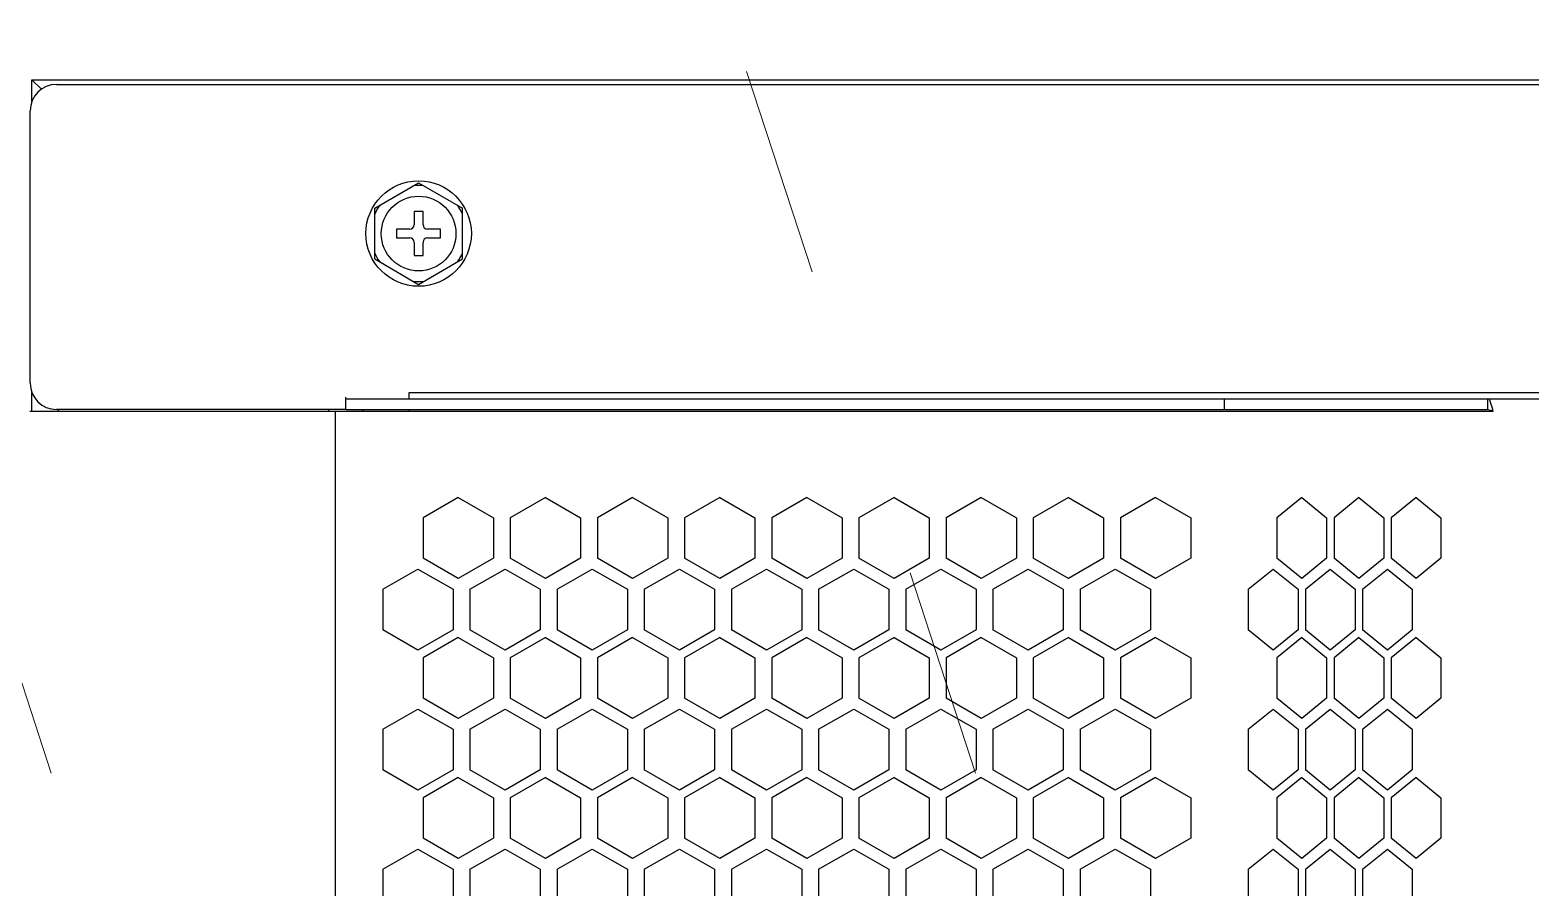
# Model space of a CAD drawing. Extents: x 61367 to 140945, y -1257 to 25588.
# Drawn here: x 91547.7 to 91718.5, y 20298.1 to 20395.8 of the extents above; entities that cross this region are included whole.
import ezdxf

# ---------------------------------------------------------------- set-up
doc = ezdxf.new("R2010")
doc.units = 0
doc.header["$MEASUREMENT"] = 0
doc.linetypes.add('ACAD_ISO03W100', pattern=[30, 12, -18])
doc.layers.get('0').update_dxf_attribs({"linetype": 'CONTINUOUS'})
for name, color, linetype in [('2401-00437-S-M6-16HWM_0', 7, 'CONTINUOUS'), ('4209-0510_0', 7, 'CONTINUOUS'), ('4215-0412-2-1_0', 7, 'CONTINUOUS'), ('YT-50-01_AF0_1_B_0', 7, 'CONTINUOUS'), ('YT-50-01_AF0_2_B_0', 7, 'CONTINUOUS')]:
    doc.layers.add(name, color=color, linetype=linetype)
doc.layers.add('THICK', color=7, linetype='CONTINUOUS', lineweight=0)

# ---------------------------------------------------------------- blocks, each defined once
blk = doc.blocks.new('ETRYRTERRTERWDDASW')
at = {"layer": 'THICK', "color": 1, "linetype": 'ACAD_ISO03W100', "ltscale": 2}
for p, q in [((214128.38, 51356.57), (213334.9, 48924.57)), ((214233.57, 51356.57), (213440.09, 48924.57))]:
    blk.add_line(p, q, dxfattribs=at)
blk = doc.blocks.new('RYHTHYT')
at = {"layer": '2401-00437-S-M6-16HWM_0', "color": 7, "linetype": 'Continuous'}
for p, q in [((-33332.49, -67567.78), (-33327.49, -67564.89)), ((-33327.49, -67564.89), (-33322.49, -67567.78)), ((-33332.49, -67573.55), (-33332.49, -67567.78)), ((-33327.99, -67568.16), (-33327.99, -67569.66)), ((-33326.99, -67568.16), (-33327.99, -67568.16)), ((-33326.99, -67569.66), (-33326.99, -67568.16)), ((-33322.49, -67573.55), (-33322.49, -67567.78)), ((-33329.99, -67570.16), (-33329.99, -67571.16)), ((-33328.49, -67570.16), (-33329.99, -67570.16)), ((-33329.99, -67571.16), (-33328.49, -67571.16)), ((-33324.99, -67570.16), (-33326.49, -67570.16)), ((-33326.49, -67571.16), (-33324.99, -67571.16)), ((-33324.99, -67571.16), (-33324.99, -67570.16)), ((-33327.99, -67571.66), (-33327.99, -67573.16)), ((-33327.99, -67573.16), (-33326.99, -67573.16)), ((-33326.99, -67573.16), (-33326.99, -67571.66)), ((-33332.49, -67573.55), (-33327.49, -67576.44)), ((-33327.49, -67576.44), (-33322.49, -67573.55))]:
    blk.add_line(p, q, dxfattribs=at)
for radius in [6, 4.25]:
    blk.add_circle((-33327.49, -67570.66), radius, dxfattribs=at)
for centre, radius, start, end in [((-33327.49, -67570.66), 5.47, 84.0076, 95.9924), ((-33327.49, -67570.66), 5.47, 144.0076, 155.9924), ((-33327.49, -67570.66), 5.47, 24.0076, 35.9924), ((-33328.49, -67569.66), 0.5, 270, 0), ((-33326.49, -67569.66), 0.5, 180, 270), ((-33328.49, -67571.66), 0.5, 0, 90), ((-33326.49, -67571.66), 0.5, 90, 180), ((-33327.49, -67570.66), 5.47, 204.0076, 215.9924), ((-33327.49, -67570.66), 5.47, 324.0076, 335.9924), ((-33327.49, -67570.66), 5.47, 264.0076, 275.9924)]:
    blk.add_arc(centre, radius, start, end, dxfattribs=at)
at = {"layer": '4209-0510_0', "color": 7, "linetype": 'Continuous'}
for p, q in [((-33328.58, -67589.48), (-33328.58, -67588.74)), ((-33328.58, -67588.74), (-32722.58, -67588.74)), ((-33328.58, -67590.88), (-33328.58, -67590.68))]:
    blk.add_line(p, q, dxfattribs=at)
at = {"layer": '4215-0412-2-1_0', "color": 7, "linetype": 'Continuous'}
for p, q in [((-33368.69, -67553.68), (-32682.63, -67553.68)), ((-33371.69, -67587.68), (-33371.69, -67556.68)), ((-33335.79, -67590.68), (-33335.79, -67589.28)), ((-33335.79, -67589.48), (-32715.53, -67589.48)), ((-33235.79, -67590.68), (-33235.79, -67589.48)), ((-33205.79, -67590.68), (-33205.79, -67589.48)), ((-33371.74, -67590.88), (-33205.21, -67590.88)), ((-33335.79, -67590.68), (-33368.69, -67590.68)), ((-33336.94, -67887.48), (-33336.94, -67590.88)), ((-33335.79, -67590.68), (-33205.79, -67590.68)), ((-33322.97, -67600.68), (-33326.98, -67602.99)), ((-33322.97, -67600.68), (-33318.97, -67602.99)), ((-33313.05, -67600.68), (-33317.06, -67602.99)), ((-33313.05, -67600.68), (-33309.05, -67602.99)), ((-33303.13, -67600.68), (-33307.14, -67602.99)), ((-33303.13, -67600.68), (-33299.13, -67602.99)), ((-33293.21, -67600.68), (-33297.22, -67602.99)), ((-33293.21, -67600.68), (-33289.21, -67602.99)), ((-33283.29, -67600.68), (-33287.3, -67602.99)), ((-33283.29, -67600.68), (-33279.29, -67602.99)), ((-33273.37, -67600.68), (-33277.38, -67602.99)), ((-33273.37, -67600.68), (-33269.37, -67602.99)), ((-33263.45, -67600.68), (-33267.46, -67602.99)), ((-33263.45, -67600.68), (-33259.45, -67602.99)), ((-33253.53, -67600.68), (-33257.54, -67602.99)), ((-33253.53, -67600.68), (-33249.53, -67602.99)), ((-33243.61, -67600.68), (-33247.62, -67602.99)), ((-33243.61, -67600.68), (-33239.61, -67602.99)), ((-33226.99, -67600.68), (-33229.82, -67602.99)), ((-33226.99, -67600.68), (-33224.16, -67602.99)), ((-33220.49, -67600.68), (-33223.31, -67602.99)), ((-33220.49, -67600.68), (-33217.66, -67602.99)), ((-33213.98, -67600.68), (-33216.81, -67602.99)), ((-33213.98, -67600.68), (-33211.15, -67602.99)), ((-33326.98, -67602.99), (-33326.98, -67607.61)), ((-33318.97, -67602.99), (-33318.97, -67607.61)), ((-33317.06, -67602.99), (-33317.06, -67607.61)), ((-33309.05, -67602.99), (-33309.05, -67607.61)), ((-33307.14, -67602.99), (-33307.14, -67607.61)), ((-33299.13, -67602.99), (-33299.13, -67607.61)), ((-33297.22, -67602.99), (-33297.22, -67607.61)), ((-33289.21, -67602.99), (-33289.21, -67607.61)), ((-33287.3, -67602.99), (-33287.3, -67607.61)), ((-33279.29, -67602.99), (-33279.29, -67607.61)), ((-33277.38, -67602.99), (-33277.38, -67607.61)), ((-33269.37, -67602.99), (-33269.37, -67607.61)), ((-33267.46, -67602.99), (-33267.46, -67607.61)), ((-33259.45, -67602.99), (-33259.45, -67607.61)), ((-33257.54, -67602.99), (-33257.54, -67607.61)), ((-33249.53, -67602.99), (-33249.53, -67607.61)), ((-33247.62, -67602.99), (-33247.62, -67607.61)), ((-33239.61, -67602.99), (-33239.61, -67607.61)), ((-33229.82, -67602.99), (-33229.82, -67607.61)), ((-33224.16, -67602.99), (-33224.16, -67607.61)), ((-33223.31, -67602.99), (-33223.31, -67607.61)), ((-33217.66, -67602.99), (-33217.66, -67607.61)), ((-33216.81, -67602.99), (-33216.81, -67607.61)), ((-33211.15, -67602.99), (-33211.15, -67607.61)), ((-33331.58, -67611.14), (-33327.57, -67608.83)), ((-33327.57, -67608.83), (-33323.57, -67611.14)), ((-33322.97, -67609.92), (-33326.98, -67607.61)), ((-33318.97, -67607.61), (-33322.97, -67609.92)), ((-33321.66, -67611.14), (-33317.65, -67608.83)), ((-33317.65, -67608.83), (-33313.65, -67611.14)), ((-33313.05, -67609.92), (-33317.06, -67607.61)), ((-33309.05, -67607.61), (-33313.05, -67609.92)), ((-33311.74, -67611.14), (-33307.73, -67608.83)), ((-33307.73, -67608.83), (-33303.73, -67611.14)), ((-33303.13, -67609.92), (-33307.14, -67607.61)), ((-33299.13, -67607.61), (-33303.13, -67609.92)), ((-33301.82, -67611.14), (-33297.81, -67608.83)), ((-33297.81, -67608.83), (-33293.81, -67611.14)), ((-33293.21, -67609.92), (-33297.22, -67607.61)), ((-33289.21, -67607.61), (-33293.21, -67609.92)), ((-33291.9, -67611.14), (-33287.89, -67608.83)), ((-33287.89, -67608.83), (-33283.89, -67611.14)), ((-33283.29, -67609.92), (-33287.3, -67607.61)), ((-33279.29, -67607.61), (-33283.29, -67609.92)), ((-33281.98, -67611.14), (-33277.97, -67608.83)), ((-33277.97, -67608.83), (-33273.97, -67611.14)), ((-33273.37, -67609.92), (-33277.38, -67607.61)), ((-33269.37, -67607.61), (-33273.37, -67609.92)), ((-33272.06, -67611.14), (-33268.05, -67608.83)), ((-33268.05, -67608.83), (-33264.05, -67611.14)), ((-33263.45, -67609.92), (-33267.46, -67607.61)), ((-33259.45, -67607.61), (-33263.45, -67609.92)), ((-33262.14, -67611.14), (-33258.13, -67608.83)), ((-33258.13, -67608.83), (-33254.13, -67611.14)), ((-33253.53, -67609.92), (-33257.54, -67607.61)), ((-33249.53, -67607.61), (-33253.53, -67609.92)), ((-33252.22, -67611.14), (-33248.21, -67608.83)), ((-33248.21, -67608.83), (-33244.21, -67611.14)), ((-33243.61, -67609.92), (-33247.62, -67607.61)), ((-33239.61, -67607.61), (-33243.61, -67609.92)), ((-33233.07, -67611.14), (-33230.24, -67608.83)), ((-33230.24, -67608.83), (-33227.41, -67611.14)), ((-33226.99, -67609.92), (-33229.82, -67607.61)), ((-33224.16, -67607.61), (-33226.99, -67609.92)), ((-33226.57, -67611.14), (-33223.74, -67608.83)), ((-33223.74, -67608.83), (-33220.91, -67611.14)), ((-33220.49, -67609.92), (-33223.31, -67607.61)), ((-33217.66, -67607.61), (-33220.49, -67609.92)), ((-33220.06, -67611.14), (-33217.23, -67608.83)), ((-33217.23, -67608.83), (-33214.4, -67611.14)), ((-33213.98, -67609.92), (-33216.81, -67607.61)), ((-33211.15, -67607.61), (-33213.98, -67609.92)), ((-33331.58, -67611.14), (-33331.58, -67615.76)), ((-33323.57, -67611.14), (-33323.57, -67615.76)), ((-33321.66, -67611.14), (-33321.66, -67615.76)), ((-33313.65, -67611.14), (-33313.65, -67615.76)), ((-33311.74, -67611.14), (-33311.74, -67615.76)), ((-33303.73, -67611.14), (-33303.73, -67615.76)), ((-33301.82, -67611.14), (-33301.82, -67615.76)), ((-33293.81, -67611.14), (-33293.81, -67615.76)), ((-33291.9, -67611.14), (-33291.9, -67615.76)), ((-33283.89, -67611.14), (-33283.89, -67615.76)), ((-33281.98, -67611.14), (-33281.98, -67615.76)), ((-33273.97, -67611.14), (-33273.97, -67615.76)), ((-33272.06, -67611.14), (-33272.06, -67615.76)), ((-33264.05, -67611.14), (-33264.05, -67615.76)), ((-33262.14, -67611.14), (-33262.14, -67615.76)), ((-33254.13, -67611.14), (-33254.13, -67615.76)), ((-33252.22, -67611.14), (-33252.22, -67615.76)), ((-33244.21, -67611.14), (-33244.21, -67615.76)), ((-33233.07, -67611.14), (-33233.07, -67615.76)), ((-33227.41, -67611.14), (-33227.41, -67615.76)), ((-33226.57, -67611.14), (-33226.57, -67615.76)), ((-33220.91, -67611.14), (-33220.91, -67615.76)), ((-33220.06, -67611.14), (-33220.06, -67615.76)), ((-33214.4, -67611.14), (-33214.4, -67615.76)), ((-33327.57, -67618.07), (-33331.58, -67615.76)), ((-33323.57, -67615.76), (-33327.57, -67618.07)), ((-33317.65, -67618.07), (-33321.66, -67615.76)), ((-33313.65, -67615.76), (-33317.65, -67618.07)), ((-33307.73, -67618.07), (-33311.74, -67615.76)), ((-33303.73, -67615.76), (-33307.73, -67618.07)), ((-33297.81, -67618.07), (-33301.82, -67615.76)), ((-33293.81, -67615.76), (-33297.81, -67618.07)), ((-33287.89, -67618.07), (-33291.9, -67615.76)), ((-33283.89, -67615.76), (-33287.89, -67618.07)), ((-33277.97, -67618.07), (-33281.98, -67615.76)), ((-33273.97, -67615.76), (-33277.97, -67618.07)), ((-33268.05, -67618.07), (-33272.06, -67615.76)), ((-33264.05, -67615.76), (-33268.05, -67618.07)), ((-33258.13, -67618.07), (-33262.14, -67615.76)), ((-33254.13, -67615.76), (-33258.13, -67618.07)), ((-33248.21, -67618.07), (-33252.22, -67615.76)), ((-33244.21, -67615.76), (-33248.21, -67618.07)), ((-33230.24, -67618.07), (-33233.07, -67615.76)), ((-33227.41, -67615.76), (-33230.24, -67618.07)), ((-33223.74, -67618.07), (-33226.57, -67615.76)), ((-33220.91, -67615.76), (-33223.74, -67618.07)), ((-33217.23, -67618.07), (-33220.06, -67615.76)), ((-33214.4, -67615.76), (-33217.23, -67618.07)), ((-33322.97, -67616.61), (-33326.98, -67618.92)), ((-33322.97, -67616.61), (-33318.97, -67618.92)), ((-33313.05, -67616.61), (-33317.06, -67618.92)), ((-33313.05, -67616.61), (-33309.05, -67618.92)), ((-33303.13, -67616.61), (-33307.14, -67618.92)), ((-33303.13, -67616.61), (-33299.13, -67618.92)), ((-33293.21, -67616.61), (-33297.22, -67618.92)), ((-33293.21, -67616.61), (-33289.21, -67618.92)), ((-33283.29, -67616.61), (-33287.3, -67618.92)), ((-33283.29, -67616.61), (-33279.29, -67618.92)), ((-33273.37, -67616.61), (-33277.38, -67618.92)), ((-33273.37, -67616.61), (-33269.37, -67618.92)), ((-33263.45, -67616.61), (-33267.46, -67618.92)), ((-33263.45, -67616.61), (-33259.45, -67618.92)), ((-33253.53, -67616.61), (-33257.54, -67618.92)), ((-33253.53, -67616.61), (-33249.53, -67618.92)), ((-33243.61, -67616.61), (-33247.62, -67618.92)), ((-33243.61, -67616.61), (-33239.61, -67618.92)), ((-33226.99, -67616.61), (-33229.82, -67618.92)), ((-33226.99, -67616.61), (-33224.16, -67618.92)), ((-33220.49, -67616.61), (-33223.31, -67618.92)), ((-33220.49, -67616.61), (-33217.66, -67618.92)), ((-33213.98, -67616.61), (-33216.81, -67618.92)), ((-33213.98, -67616.61), (-33211.15, -67618.92)), ((-33326.98, -67618.92), (-33326.98, -67623.54)), ((-33318.97, -67618.92), (-33318.97, -67623.54)), ((-33317.06, -67618.92), (-33317.06, -67623.54)), ((-33309.05, -67618.92), (-33309.05, -67623.54)), ((-33307.14, -67618.92), (-33307.14, -67623.54)), ((-33299.13, -67618.92), (-33299.13, -67623.54)), ((-33297.22, -67618.92), (-33297.22, -67623.54)), ((-33289.21, -67618.92), (-33289.21, -67623.54)), ((-33287.3, -67618.92), (-33287.3, -67623.54)), ((-33279.29, -67618.92), (-33279.29, -67623.54)), ((-33277.38, -67618.92), (-33277.38, -67623.54)), ((-33269.37, -67618.92), (-33269.37, -67623.54)), ((-33267.46, -67618.92), (-33267.46, -67623.54)), ((-33259.45, -67618.92), (-33259.45, -67623.54)), ((-33257.54, -67618.92), (-33257.54, -67623.54)), ((-33249.53, -67618.92), (-33249.53, -67623.54)), ((-33247.62, -67618.92), (-33247.62, -67623.54)), ((-33239.61, -67618.92), (-33239.61, -67623.54)), ((-33229.82, -67618.92), (-33229.82, -67623.54)), ((-33224.16, -67618.92), (-33224.16, -67623.54)), ((-33223.31, -67618.92), (-33223.31, -67623.54)), ((-33217.66, -67618.92), (-33217.66, -67623.54)), ((-33216.81, -67618.92), (-33216.81, -67623.54)), ((-33211.15, -67618.92), (-33211.15, -67623.54)), ((-33322.97, -67625.85), (-33326.98, -67623.54)), ((-33318.97, -67623.54), (-33322.97, -67625.85)), ((-33313.05, -67625.85), (-33317.06, -67623.54)), ((-33309.05, -67623.54), (-33313.05, -67625.85)), ((-33303.13, -67625.85), (-33307.14, -67623.54)), ((-33299.13, -67623.54), (-33303.13, -67625.85)), ((-33293.21, -67625.85), (-33297.22, -67623.54)), ((-33289.21, -67623.54), (-33293.21, -67625.85)), ((-33283.29, -67625.85), (-33287.3, -67623.54)), ((-33279.29, -67623.54), (-33283.29, -67625.85)), ((-33273.37, -67625.85), (-33277.38, -67623.54)), ((-33269.37, -67623.54), (-33273.37, -67625.85)), ((-33263.45, -67625.85), (-33267.46, -67623.54)), ((-33259.45, -67623.54), (-33263.45, -67625.85)), ((-33253.53, -67625.85), (-33257.54, -67623.54)), ((-33249.53, -67623.54), (-33253.53, -67625.85)), ((-33243.61, -67625.85), (-33247.62, -67623.54)), ((-33239.61, -67623.54), (-33243.61, -67625.85)), ((-33226.99, -67625.85), (-33229.82, -67623.54)), ((-33224.16, -67623.54), (-33226.99, -67625.85)), ((-33220.49, -67625.85), (-33223.31, -67623.54)), ((-33217.66, -67623.54), (-33220.49, -67625.85)), ((-33213.98, -67625.85), (-33216.81, -67623.54)), ((-33211.15, -67623.54), (-33213.98, -67625.85)), ((-33331.58, -67627.07), (-33327.57, -67624.76)), ((-33327.57, -67624.76), (-33323.57, -67627.07)), ((-33321.66, -67627.07), (-33317.65, -67624.76)), ((-33317.65, -67624.76), (-33313.65, -67627.07)), ((-33311.74, -67627.07), (-33307.73, -67624.76)), ((-33307.73, -67624.76), (-33303.73, -67627.07)), ((-33301.82, -67627.07), (-33297.81, -67624.76)), ((-33297.81, -67624.76), (-33293.81, -67627.07)), ((-33291.9, -67627.07), (-33287.89, -67624.76)), ((-33287.89, -67624.76), (-33283.89, -67627.07)), ((-33281.98, -67627.07), (-33277.97, -67624.76)), ((-33277.97, -67624.76), (-33273.97, -67627.07)), ((-33272.06, -67627.07), (-33268.05, -67624.76)), ((-33268.05, -67624.76), (-33264.05, -67627.07)), ((-33262.14, -67627.07), (-33258.13, -67624.76)), ((-33258.13, -67624.76), (-33254.13, -67627.07)), ((-33252.22, -67627.07), (-33248.21, -67624.76)), ((-33248.21, -67624.76), (-33244.21, -67627.07)), ((-33233.07, -67627.07), (-33230.24, -67624.76)), ((-33230.24, -67624.76), (-33227.41, -67627.07)), ((-33226.57, -67627.07), (-33223.74, -67624.76)), ((-33223.74, -67624.76), (-33220.91, -67627.07)), ((-33220.06, -67627.07), (-33217.23, -67624.76)), ((-33217.23, -67624.76), (-33214.4, -67627.07)), ((-33331.58, -67627.07), (-33331.58, -67631.69)), ((-33323.57, -67627.07), (-33323.57, -67631.69)), ((-33321.66, -67627.07), (-33321.66, -67631.69)), ((-33313.65, -67627.07), (-33313.65, -67631.69)), ((-33311.74, -67627.07), (-33311.74, -67631.69)), ((-33303.73, -67627.07), (-33303.73, -67631.69)), ((-33301.82, -67627.07), (-33301.82, -67631.69)), ((-33293.81, -67627.07), (-33293.81, -67631.69)), ((-33291.9, -67627.07), (-33291.9, -67631.69)), ((-33283.89, -67627.07), (-33283.89, -67631.69)), ((-33281.98, -67627.07), (-33281.98, -67631.69)), ((-33273.97, -67627.07), (-33273.97, -67631.69)), ((-33272.06, -67627.07), (-33272.06, -67631.69)), ((-33264.05, -67627.07), (-33264.05, -67631.69)), ((-33262.14, -67627.07), (-33262.14, -67631.69)), ((-33254.13, -67627.07), (-33254.13, -67631.69)), ((-33252.22, -67627.07), (-33252.22, -67631.69)), ((-33244.21, -67627.07), (-33244.21, -67631.69)), ((-33233.07, -67627.07), (-33233.07, -67631.69)), ((-33227.41, -67627.07), (-33227.41, -67631.69)), ((-33226.57, -67627.07), (-33226.57, -67631.69)), ((-33220.91, -67627.07), (-33220.91, -67631.69)), ((-33220.06, -67627.07), (-33220.06, -67631.69)), ((-33214.4, -67627.07), (-33214.4, -67631.69)), ((-33327.57, -67634), (-33331.58, -67631.69)), ((-33323.57, -67631.69), (-33327.57, -67634)), ((-33322.97, -67632.54), (-33326.98, -67634.85)), ((-33322.97, -67632.54), (-33318.97, -67634.85)), ((-33317.65, -67634), (-33321.66, -67631.69)), ((-33313.65, -67631.69), (-33317.65, -67634)), ((-33313.05, -67632.54), (-33317.06, -67634.85)), ((-33313.05, -67632.54), (-33309.05, -67634.85)), ((-33307.73, -67634), (-33311.74, -67631.69)), ((-33303.73, -67631.69), (-33307.73, -67634)), ((-33303.13, -67632.54), (-33307.14, -67634.85)), ((-33303.13, -67632.54), (-33299.13, -67634.85)), ((-33297.81, -67634), (-33301.82, -67631.69)), ((-33293.81, -67631.69), (-33297.81, -67634)), ((-33293.21, -67632.54), (-33297.22, -67634.85)), ((-33293.21, -67632.54), (-33289.21, -67634.85)), ((-33287.89, -67634), (-33291.9, -67631.69)), ((-33283.89, -67631.69), (-33287.89, -67634)), ((-33283.29, -67632.54), (-33287.3, -67634.85)), ((-33283.29, -67632.54), (-33279.29, -67634.85)), ((-33277.97, -67634), (-33281.98, -67631.69)), ((-33273.97, -67631.69), (-33277.97, -67634)), ((-33273.37, -67632.54), (-33277.38, -67634.85)), ((-33273.37, -67632.54), (-33269.37, -67634.85)), ((-33268.05, -67634), (-33272.06, -67631.69)), ((-33264.05, -67631.69), (-33268.05, -67634)), ((-33263.45, -67632.54), (-33267.46, -67634.85)), ((-33263.45, -67632.54), (-33259.45, -67634.85)), ((-33258.13, -67634), (-33262.14, -67631.69)), ((-33254.13, -67631.69), (-33258.13, -67634)), ((-33253.53, -67632.54), (-33257.54, -67634.85)), ((-33253.53, -67632.54), (-33249.53, -67634.85)), ((-33248.21, -67634), (-33252.22, -67631.69)), ((-33244.21, -67631.69), (-33248.21, -67634)), ((-33243.61, -67632.54), (-33247.62, -67634.85)), ((-33243.61, -67632.54), (-33239.61, -67634.85)), ((-33230.24, -67634), (-33233.07, -67631.69)), ((-33227.41, -67631.69), (-33230.24, -67634)), ((-33226.99, -67632.54), (-33229.82, -67634.85)), ((-33226.99, -67632.54), (-33224.16, -67634.85)), ((-33223.74, -67634), (-33226.57, -67631.69)), ((-33220.91, -67631.69), (-33223.74, -67634)), ((-33220.49, -67632.54), (-33223.31, -67634.85)), ((-33220.49, -67632.54), (-33217.66, -67634.85)), ((-33217.23, -67634), (-33220.06, -67631.69)), ((-33214.4, -67631.69), (-33217.23, -67634)), ((-33213.98, -67632.54), (-33216.81, -67634.85)), ((-33213.98, -67632.54), (-33211.15, -67634.85)), ((-33326.98, -67634.85), (-33326.98, -67639.47)), ((-33318.97, -67634.85), (-33318.97, -67639.47)), ((-33317.06, -67634.85), (-33317.06, -67639.47)), ((-33309.05, -67634.85), (-33309.05, -67639.47)), ((-33307.14, -67634.85), (-33307.14, -67639.47)), ((-33299.13, -67634.85), (-33299.13, -67639.47)), ((-33297.22, -67634.85), (-33297.22, -67639.47)), ((-33289.21, -67634.85), (-33289.21, -67639.47)), ((-33287.3, -67634.85), (-33287.3, -67639.47)), ((-33279.29, -67634.85), (-33279.29, -67639.47)), ((-33277.38, -67634.85), (-33277.38, -67639.47)), ((-33269.37, -67634.85), (-33269.37, -67639.47)), ((-33267.46, -67634.85), (-33267.46, -67639.47)), ((-33259.45, -67634.85), (-33259.45, -67639.47)), ((-33257.54, -67634.85), (-33257.54, -67639.47)), ((-33249.53, -67634.85), (-33249.53, -67639.47)), ((-33247.62, -67634.85), (-33247.62, -67639.47)), ((-33239.61, -67634.85), (-33239.61, -67639.47)), ((-33229.82, -67634.85), (-33229.82, -67639.47)), ((-33224.16, -67634.85), (-33224.16, -67639.47)), ((-33223.31, -67634.85), (-33223.31, -67639.47)), ((-33217.66, -67634.85), (-33217.66, -67639.47)), ((-33216.81, -67634.85), (-33216.81, -67639.47)), ((-33211.15, -67634.85), (-33211.15, -67639.47)), ((-33322.97, -67641.78), (-33326.98, -67639.47)), ((-33318.97, -67639.47), (-33322.97, -67641.78)), ((-33313.05, -67641.78), (-33317.06, -67639.47)), ((-33309.05, -67639.47), (-33313.05, -67641.78)), ((-33303.13, -67641.78), (-33307.14, -67639.47)), ((-33299.13, -67639.47), (-33303.13, -67641.78)), ((-33293.21, -67641.78), (-33297.22, -67639.47)), ((-33289.21, -67639.47), (-33293.21, -67641.78)), ((-33283.29, -67641.78), (-33287.3, -67639.47)), ((-33279.29, -67639.47), (-33283.29, -67641.78)), ((-33273.37, -67641.78), (-33277.38, -67639.47)), ((-33269.37, -67639.47), (-33273.37, -67641.78)), ((-33263.45, -67641.78), (-33267.46, -67639.47)), ((-33259.45, -67639.47), (-33263.45, -67641.78)), ((-33253.53, -67641.78), (-33257.54, -67639.47)), ((-33249.53, -67639.47), (-33253.53, -67641.78)), ((-33243.61, -67641.78), (-33247.62, -67639.47)), ((-33239.61, -67639.47), (-33243.61, -67641.78)), ((-33226.99, -67641.78), (-33229.82, -67639.47)), ((-33224.16, -67639.47), (-33226.99, -67641.78)), ((-33220.49, -67641.78), (-33223.31, -67639.47)), ((-33217.66, -67639.47), (-33220.49, -67641.78)), ((-33213.98, -67641.78), (-33216.81, -67639.47)), ((-33211.15, -67639.47), (-33213.98, -67641.78)), ((-33331.58, -67643), (-33327.57, -67640.69)), ((-33327.57, -67640.69), (-33323.57, -67643)), ((-33321.66, -67643), (-33317.65, -67640.69)), ((-33317.65, -67640.69), (-33313.65, -67643)), ((-33311.74, -67643), (-33307.73, -67640.69)), ((-33307.73, -67640.69), (-33303.73, -67643)), ((-33301.82, -67643), (-33297.81, -67640.69)), ((-33297.81, -67640.69), (-33293.81, -67643)), ((-33291.9, -67643), (-33287.89, -67640.69)), ((-33287.89, -67640.69), (-33283.89, -67643)), ((-33281.98, -67643), (-33277.97, -67640.69)), ((-33277.97, -67640.69), (-33273.97, -67643)), ((-33272.06, -67643), (-33268.05, -67640.69)), ((-33268.05, -67640.69), (-33264.05, -67643)), ((-33262.14, -67643), (-33258.13, -67640.69)), ((-33258.13, -67640.69), (-33254.13, -67643)), ((-33252.22, -67643), (-33248.21, -67640.69)), ((-33248.21, -67640.69), (-33244.21, -67643)), ((-33233.07, -67643), (-33230.24, -67640.69)), ((-33230.24, -67640.69), (-33227.41, -67643)), ((-33226.57, -67643), (-33223.74, -67640.69)), ((-33223.74, -67640.69), (-33220.91, -67643)), ((-33220.06, -67643), (-33217.23, -67640.69)), ((-33217.23, -67640.69), (-33214.4, -67643)), ((-33331.58, -67643), (-33331.58, -67647.62)), ((-33323.57, -67643), (-33323.57, -67647.62)), ((-33321.66, -67643), (-33321.66, -67647.62)), ((-33313.65, -67643), (-33313.65, -67647.62)), ((-33311.74, -67643), (-33311.74, -67647.62)), ((-33303.73, -67643), (-33303.73, -67647.62)), ((-33301.82, -67643), (-33301.82, -67647.62)), ((-33293.81, -67643), (-33293.81, -67647.62)), ((-33291.9, -67643), (-33291.9, -67647.62)), ((-33283.89, -67643), (-33283.89, -67647.62)), ((-33281.98, -67643), (-33281.98, -67647.62)), ((-33273.97, -67643), (-33273.97, -67647.62)), ((-33272.06, -67643), (-33272.06, -67647.62)), ((-33264.05, -67643), (-33264.05, -67647.62)), ((-33262.14, -67643), (-33262.14, -67647.62)), ((-33254.13, -67643), (-33254.13, -67647.62)), ((-33252.22, -67643), (-33252.22, -67647.62)), ((-33244.21, -67643), (-33244.21, -67647.62)), ((-33233.07, -67643), (-33233.07, -67647.62)), ((-33227.41, -67643), (-33227.41, -67647.62)), ((-33226.57, -67643), (-33226.57, -67647.62)), ((-33220.91, -67643), (-33220.91, -67647.62)), ((-33220.06, -67643), (-33220.06, -67647.62)), ((-33214.4, -67643), (-33214.4, -67647.62))]:
    blk.add_line(p, q, dxfattribs=at)
for centre, radius, start, end in [((-33368.69, -67556.68), 3, 90, 180), ((-33368.69, -67587.68), 3, 180, 270), ((-33279.64, -67610.45), 76.95, 14.7276, 14.8829)]:
    blk.add_arc(centre, radius, start, end, dxfattribs=at)
blk.add_open_spline([(-33205.79, -67589.48), (-33205.65, -67589.48), (-33205.45, -67590.04), (-33205.34, -67590.39), (-33205.26, -67590.68)], degree=3, knots=[0, 0, 0, 0, 0.324698, 1, 1, 1, 1], dxfattribs=at)
blk.add_open_spline([(-33205.79, -67590.68), (-33205.59, -67590.68), (-33205.39, -67590.79), (-33205.21, -67590.88)], degree=3, dxfattribs=at)
at = {"layer": 'YT-50-01_AF0_1_B_0', "color": 7, "linetype": 'Continuous'}
for p, q in [((-33370.42, -67554.23), (-33371.49, -67553.16)), ((-33371.49, -67553.16), (-32683.49, -67553.16)), ((-33333.97, -67590.68), (-33333.77, -67590.88))]:
    blk.add_line(p, q, dxfattribs=at)
at = {"layer": 'YT-50-01_AF0_2_B_0', "color": 7, "linetype": 'Continuous'}
for p, q in [((-33371.49, -67555.62), (-33371.49, -67553.16)), ((-33370.42, -67554.23), (-33371.49, -67553.16)), ((-33371.49, -67590.88), (-33371.49, -67588.75)), ((-33368.49, -67590.88), (-33368.49, -67590.68)), ((-33337.69, -67590.88), (-33337.69, -67590.68)), ((-33333.97, -67590.68), (-33333.77, -67590.88))]:
    blk.add_line(p, q, dxfattribs=at)

msp = doc.modelspace()

# ---------------------------------------------------------------- block references
at = {"lineweight": -3}
msp.add_blockref('RYHTHYT', (124919.399, 87943.251), dxfattribs=at)
at = {"xscale": -1}
msp.add_blockref('ETRYRTERRTERWDDASW', (305739.007, -30908.483), dxfattribs=at)

doc.saveas('drawing.dxf')
